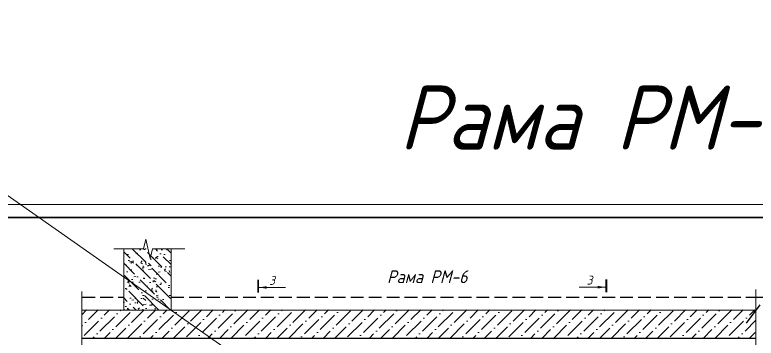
# Model space of a CAD drawing. Header units: millimetres. Extents: x 749182 to 2267578, y 70462 to 311449.
# Drawn here: x 2177090 to 2182869, y 159304 to 161827 of the extents above; entities that cross this region are included whole.
import ezdxf

# ---------------------------------------------------------------- set-up
doc = ezdxf.new("R2010")
doc.units = ezdxf.units.MM
doc.linetypes.add('GOST2.303 4', pattern=[7, 5, -2, 0])
for name, color, linetype, lineweight in [('1Стены', 252, 'Continuous', 25), ('монолит', 176, 'Continuous', 50), ('Размер', 7, 'Continuous', 13), ('Размеры КР', 164, 'Continuous', 9), ('штрих', 8, 'Continuous', 5), ('штриховка кирпич', 42, 'Continuous', 5)]:
    doc.layers.add(name, color=color, linetype=linetype, lineweight=lineweight)
doc.layers.add('Текст', color=7, linetype='Continuous')
doc.styles.add('GOST', font='', dxfattribs={"width": 0.8, "oblique": 10})
doc.styles.add('GOST 2.304_new', font='isocpeur.ttf', dxfattribs={"width": 0.9, "oblique": 15})
doc.styles.get('GOST').set_extended_font_data('GOST type A')

# ---------------------------------------------------------------- blocks, each defined once
blk = doc.blocks.new('*U726')
at = {"color": 44, "lineweight": 20, "ltscale": 10}
blk.add_line((841, 594), (0, 594), dxfattribs=at)
at = {"color": 137, "lineweight": 35, "ltscale": 10}
blk.add_line((836, 589), (20, 589), dxfattribs=at)
at = {"color": 44, "lineweight": 13, "style": 'GOST', "oblique": 10, "width": 0.8}
for tag in ['ФОРМАТВЕРТ', 'ФОРМАТГОРИЗ']:
    blk.add_attdef(tag, (789.98, 1.6), '', height=2, dxfattribs=at)

msp = doc.modelspace()

# ---------------------------------------------------------------- hatches: boundary and pattern name
at = {"layer": 'штрих', "ltscale": 100}
h = msp.add_hatch(dxfattribs=at)
h.set_pattern_fill('AR-CONC', color=256, angle=-90)
h.set_pattern_definition([(320, (-39687977.61, -1354441.46), (-15.93908554, -182.184669), [19.05, -209.55]), (265, (-39687977.61, -1354441.46), (191.0568452, 35.2434214), [15.24, -167.6405842]), (10.4514447, (-39687978.94, -1354456.64), (175.1177519, -146.9412471), [16.1900088, -178.0902446]), (316.1842, (-39687926.81, -1354441.46), (-42.0423279, -271.0790409), [28.575, -314.325]), (6.6355576, (-39687930.32, -1354464.05), (247.4261246, -237.404134), [24.2850231, -267.1356082]), (261.1841512, (-39687926.8, -1354441.46), (247.4261246, -237.404134), [22.859967, -251.459732]), (291, (-39687939.51, -1354466.86), (-102.2651982, -151.61439127), [19.05, -209.55]), (236, (-39687939.51, -1354466.86), (184.1879661, -61.80202835), [15.24, -167.64]), (341.451445, (-39687948.04, -1354479.49), (81.9227689, -213.4164193), [16.1900088, -178.0899376]), (307.5, (-39687977.61, -1354441.455), (84.55503887, -3.08860325), [0, -165.608, 0, -170.18, 0, -168.275]), (277.5, (-39687977.61, -1354441.455), (100.18057482, -66.81966251), [0, -97.028, 0, -161.798, 0, -64.135]), (237.5, (-39687977.61, -1354384.81), (-5.72874399, -135.59059517), [0, -63.5, 0, -198.12, 0, -262.89]), (227.5, (-39687977.61, -1354359.41), (25.42649103, -148.1291814), [0, -82.55, 0, -131.572, 0, -186.69])])
h.paths.add_polyline_path([(2178308.3768, 159523.3902), (2178308.3378, 159799.1155), (2178308.3378, 159807.8655), (2178308.3378, 159825.3655), (2178308.3378, 159834.1155), (2178308.3378, 160001.2882), (2177938.3378, 160001.2882), (2177938.3768, 159523.3902)])
h = msp.add_hatch(dxfattribs=at)
h.set_pattern_fill('ANSI36', color=256, scale=20, angle=-90)
h.set_pattern_definition([(315, (-39664661.56, -1362000.894), (123.47852166, -33.67596045), [158.75, -31.75, 0, -31.75])])
h.paths.add_polyline_path([(2178308.3768, 159523.3902), (2178308.3378, 159799.1155), (2178308.3378, 159807.8655), (2178308.3378, 159825.3655), (2178308.3378, 159834.1155), (2178308.3378, 160001.2882), (2177938.3378, 160001.2882), (2177938.3768, 159523.3902)])
at = {"layer": 'штрих', "ltscale": 15}
h = msp.add_hatch(dxfattribs=at)
h.set_pattern_fill('ANSI36', color=256, scale=20)
h.set_pattern_definition([(45, (-39664661.56, -1362333.524), (33.67596045, 123.47852166), [158.75, -31.75, 0, -31.75])])
h.paths.add_polyline_path([(2177610.7501, 159525.2816), (2177610.7501, 159305.2816), (2182867.0737, 159305.2816), (2182867.0737, 159525.2816)])

# ---------------------------------------------------------------- linework, layer by layer
at = {"linetype": 'Continuous', "ltscale": 20}
msp.add_line((2182791.218, 159623.2765), (2182941.9999, 159623.2765), dxfattribs=at)
at = {"ltscale": 100}
msp.add_line((2182794.1418, 159421.4841), (2182899.1721, 159564.8081), dxfattribs=at)
at = {"layer": '1Стены', "color": 0, "linetype": 'GOST2.303 4', "ltscale": 20}
for p, q in [((2177615.0482, 159623.2765), (2177938.3378, 159623.3147)), ((2178308.3378, 159623.4624), (2182867.0737, 159625.2816))]:
    msp.add_line(p, q, dxfattribs=at)
at = {"layer": 'монолит', "color": 0, "lineweight": 25, "ltscale": 100}
for p, q in [((2177610.7501, 159523.2765), (2182867.0737, 159525.2816)), ((2177610.7501, 159303.2765), (2182867.0737, 159305.2816))]:
    msp.add_line(p, q, dxfattribs=at)
at = {"layer": 'Размер', "ltscale": 100}
for p, q in [((2177938.3378, 160001.9141), (2177938.3378, 159523.3164)), ((2178308.3378, 160001.2882), (2178308.3378, 159523.4639))]:
    msp.add_line(p, q, dxfattribs=at)
at = {"layer": 'Размер', "linetype": 'Continuous', "ltscale": 20}
for p, q in [((2178992.9811, 159700.2542), (2179198.6035, 159700.2542)), ((2181694.0043, 159702.2593), (2181488.3819, 159702.2593))]:
    msp.add_line(p, q, dxfattribs=at)
at = {"layer": 'Размер', "color": 0, "linetype": 'Continuous', "ltscale": 20, "const_width": 14}
for points in [[(2178985.9811, 159760.2542), (2178985.9811, 159660.2542)], [(2181701.0043, 159762.2593), (2181701.0043, 159662.2593)]]:
    msp.add_lwpolyline(points, dxfattribs=at)
at = {"layer": 'Размер', "linetype": 'Continuous', "ltscale": 20}
for points in [[(2178992.9811, 159700.2542), (2179053.0712, 159710.3098), (2179053.0712, 159690.1986)], [(2181694.0043, 159702.2593), (2181633.9143, 159712.3149), (2181633.9143, 159692.2037)]]:
    msp.add_solid(points, dxfattribs=at)
at = {"layer": 'Размеры КР', "lineweight": 20}
msp.add_line((2175018.3547, 161827.0296), (2197431.2343, 146130.4132), dxfattribs=at)
at = {"layer": 'штриховка кирпич', "color": 0, "linetype": 'Continuous', "ltscale": 15}
msp.add_line((2177610.7501, 159623.1883), (2177610.7501, 159668.1883), dxfattribs=at)
at = {"layer": 'штриховка кирпич', "linetype": 'Continuous', "ltscale": 20}
msp.add_lwpolyline([(2177862.0711, 160002.0047), (2178093.1927, 160001.7301), (2178110.7993, 160076.7052), (2178145.5861, 159926.6556), (2178163.1926, 160001.6306), (2178413.5874, 160001.0398)], dxfattribs=at)
at = {"layer": 'штриховка кирпич', "color": 0, "linetype": 'Continuous', "ltscale": 15}
for points in [[(2182867.0737, 159683.8025), (2182867.0737, 158084.0567), (2182923.3237, 158070.9317), (2182811.8922, 158044.6817), (2182867.0737, 158031.5567), (2182867.0737, 156077.2175)], [(2177610.7501, 159623.1883), (2177610.7501, 158082.8834), (2177667.0001, 158069.7584), (2177554.5001, 158043.5084), (2177610.7501, 158030.3834), (2177610.7501, 156069.1846)]]:
    msp.add_lwpolyline(points, dxfattribs=at)

# ---------------------------------------------------------------- block references
at = {"xscale": 20, "yscale": 20, "zscale": 20}
msp.add_blockref('*U726', (2175915.5024, 148467.0156), dxfattribs=at)

# ---------------------------------------------------------------- texts
at = {"layer": 'Размер', "linetype": 'Continuous', "ltscale": 20, "style": 'GOST 2.304_new', "oblique": 15, "width": 0.9}
for p in [(2179072.9811, 159720.2542), (2181547.7164, 159722.2593)]:
    msp.add_text('3', height=70, dxfattribs=at).set_placement(p)
at = {"layer": 'Текст', "lineweight": 30, "ltscale": 20, "attachment_point": 1, "style": 'GOST 2.304_new'}
for s, width, insert, char_height in [('\\pi908.2795;Рама РМ-6', 5099.508187, (2179176.3316, 161275.3644), 500), ('\\pi815.04473;Рама РМ-6', 2286.67929, (2179176.3316, 159833.902), 100)]:
    msp.add_mtext_dynamic_manual_height_columns(s, width=width, gutter_width=125, heights=[0], dxfattribs=dict(at, insert=insert, char_height=char_height))

doc.saveas('drawing.dxf')
